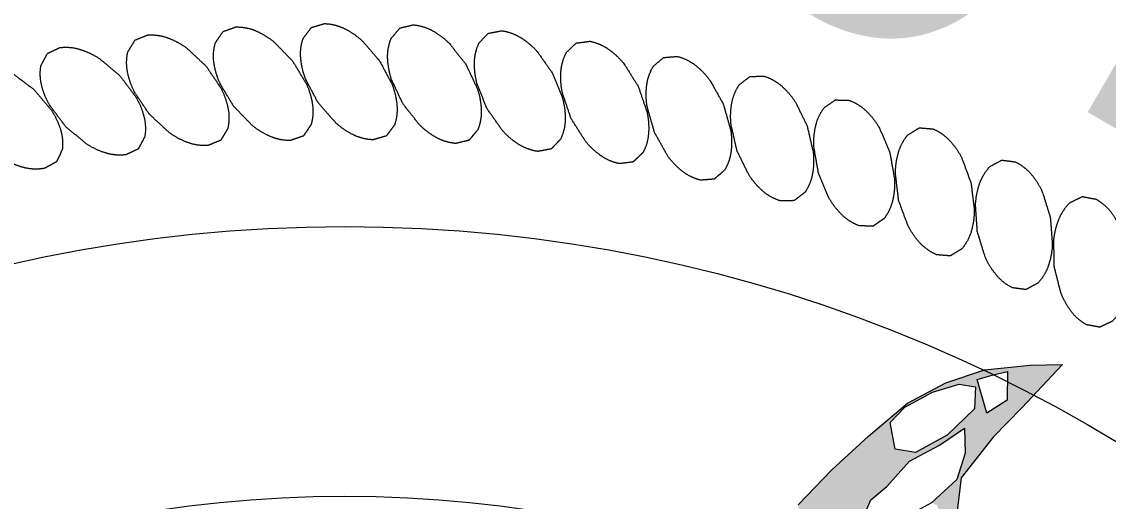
# Model space of a CAD drawing. Header units: feet. Extents: x 715168 to 716636, y 927703 to 928239.
# Drawn here: x 715798.26 to 715804.55, y 927847.48 to 927850.25 of the extents above; entities that cross this region are included whole.
import ezdxf
from ezdxf.enums import TextEntityAlignment as Align

# ---------------------------------------------------------------- set-up
doc = ezdxf.new("R2010")
doc.units = ezdxf.units.FT
doc.header["$MEASUREMENT"] = 0
doc.layers.add('62', color=7, linetype='Continuous', lineweight=0)
doc.styles.add('Style-LOW_RES_FILLED', font='LOW_RES_FILLED.shx')

msp = doc.modelspace()

# ---------------------------------------------------------------- linework, layer by layer
at = {"layer": '62', "color": 7, "linetype": 'Continuous', "lineweight": 0, "flags": 128}
msp.add_lwpolyline([(715802.7547, 927847.4542), (715802.9504, 927847.6572), (715803.1628, 927847.8522), (715803.389, 927848.0436), (715803.6118, 927848.1606), (715803.8345, 927848.2364), (715804.0993, 927848.2639), (715804.2863, 927848.2685), (715804.0519, 927848.016), (715803.885, 927847.8458), (715803.6996, 927847.6106), (715803.6593, 927847.2775)], dxfattribs=at)
for points in [[(715803.7934, 927848.1806), (715803.8845, 927848.2085), (715803.9693, 927848.228), (715803.9674, 927848.062), (715803.8486, 927847.9857)], [(715803.2894, 927847.9308), (715803.3735, 927848.0215), (715803.5335, 927848.1065), (715803.6889, 927848.1532), (715803.7822, 927848.1389), (715803.7775, 927848.0103), (715803.6184, 927847.8579), (715803.4353, 927847.7584), (715803.3166, 927847.778)], [(715803.1103, 927847.332), (715803.1775, 927847.4836), (715803.2685, 927847.5602), (715803.4015, 927847.7084), (715803.5743, 927847.8004), (715803.7196, 927847.8982), (715803.7228, 927847.7533), (715803.6746, 927847.6022), (715803.5276, 927847.4673), (715803.3793, 927847.3853), (715803.282, 927847.2146), (715803.1758, 927847.0918)]]:
    msp.add_lwpolyline(points, close=True, dxfattribs=at)
at = {"layer": '62', "color": 7, "linetype": 'Continuous', "lineweight": 0}
for major_axis in [(8.6411, 0), (7.0795, 0)]:
    msp.add_ellipse((715800.1279, 927840.4269), major_axis=major_axis, ratio=0.999837, dxfattribs=at)
for points, weights, knots in [([(715799.8884, 927849.5916), (715799.9106, 927849.6241), (715799.9329, 927849.6566), (715799.9493, 927849.7143), (715799.9409, 927849.7733), (715799.9319, 927849.8358), (715799.9058, 927849.8933), (715799.8658, 927849.9594), (715799.8258, 927850.0255), (715799.7721, 927850.0809), (715799.7184, 927850.1362), (715799.6697, 927850.1763), (715799.6116, 927850.201), (715799.5566, 927850.2242), (715799.497, 927850.2229), (715799.4598, 927850.2095), (715799.4228, 927850.1963), (715799.4005, 927850.1638), (715799.3783, 927850.1313), (715799.3617, 927850.0742), (715799.3702, 927850.0151), (715799.3791, 927849.9527), (715799.4052, 927849.8952), (715799.4449, 927849.8288), (715799.4848, 927849.7628), (715799.5387, 927849.7074), (715799.5926, 927849.652), (715799.6413, 927849.6121), (715799.6995, 927849.5875), (715799.7544, 927849.5642), (715799.814, 927849.5656), (715799.8513, 927849.5785), (715799.8884, 927849.5916)], [1, 1, 1, 0.977628081742, 1, 0.989922467594, 1, 1, 1, 1, 1, 0.989922467594, 1, 0.977628081742, 1, 1, 1, 1, 1, 0.977628081742, 1, 0.989922467594, 1, 1, 1, 1, 1, 0.989922467594, 1, 0.977628081742, 1, 1, 1], [0, 0, 0, 0.076923, 0.076923, 0.153846, 0.153846, 0.230769, 0.230769, 0.269231, 0.269231, 0.307692, 0.307692, 0.384615, 0.384615, 0.461538, 0.461538, 0.5, 0.5, 0.538462, 0.538462, 0.615385, 0.615385, 0.692308, 0.692308, 0.730769, 0.730769, 0.769231, 0.769231, 0.846154, 0.846154, 0.923077, 0.923077, 1, 1, 1]), ([(715800.3686, 927849.5916), (715800.3923, 927849.6229), (715800.416, 927849.6542), (715800.4357, 927849.7109), (715800.4303, 927849.7703), (715800.4247, 927849.8332), (715800.4016, 927849.8919), (715800.3651, 927849.9599), (715800.3288, 927850.0284), (715800.2781, 927850.0865), (715800.2274, 927850.1445), (715800.1806, 927850.187), (715800.1239, 927850.2146), (715800.0703, 927850.2407), (715800.0106, 927850.2425), (715799.9728, 927850.231), (715799.9349, 927850.2199), (715799.911, 927850.1885), (715799.8871, 927850.157), (715799.8677, 927850.1011), (715799.8731, 927850.0417), (715799.8788, 927849.9788), (715799.9018, 927849.92), (715799.9379, 927849.8517), (715799.9741, 927849.7836), (715800.0251, 927849.7256), (715800.0761, 927849.6675), (715800.1228, 927849.625), (715800.1795, 927849.5974), (715800.2332, 927849.5713), (715800.2928, 927849.5695), (715800.3308, 927849.5804), (715800.3686, 927849.5916)], [1, 1, 1, 0.977628081742, 1, 0.989922467594, 1, 1, 1, 1, 1, 0.989922467594, 1, 0.977628081742, 1, 1, 1, 1, 1, 0.977628081742, 1, 0.989922467594, 1, 1, 1, 1, 1, 0.989922467594, 1, 0.977628081742, 1, 1, 1], [0, 0, 0, 0.076923, 0.076923, 0.153846, 0.153846, 0.230769, 0.230769, 0.269231, 0.269231, 0.307692, 0.307692, 0.384615, 0.384615, 0.461538, 0.461538, 0.5, 0.5, 0.538462, 0.538462, 0.615385, 0.615385, 0.692308, 0.692308, 0.730769, 0.730769, 0.769231, 0.769231, 0.846154, 0.846154, 0.923077, 0.923077, 1, 1, 1]), ([(715800.8478, 927849.5663), (715800.8732, 927849.5964), (715800.8986, 927849.6265), (715800.9212, 927849.6821), (715800.919, 927849.7417), (715800.9166, 927849.8047), (715800.8967, 927849.8646), (715800.8638, 927849.9346), (715800.8311, 927850.0048), (715800.7834, 927850.0653), (715800.7358, 927850.1258), (715800.6915, 927850.1708), (715800.6362, 927850.2014), (715800.584, 927850.2303), (715800.5246, 927850.2351), (715800.4862, 927850.2259), (715800.4477, 927850.2167), (715800.4222, 927850.1866), (715800.3968, 927850.1564), (715800.3745, 927850.1014), (715800.3767, 927850.0418), (715800.3791, 927849.9787), (715800.3991, 927849.9189), (715800.4316, 927849.8487), (715800.4644, 927849.7787), (715800.5122, 927849.7182), (715800.5601, 927849.6576), (715800.6043, 927849.6127), (715800.6595, 927849.5821), (715800.7117, 927849.5532), (715800.7712, 927849.5483), (715800.8095, 927849.5574), (715800.8478, 927849.5663)], [1, 1, 1, 0.977628081742, 1, 0.989922467594, 1, 1, 1, 1, 1, 0.989922467594, 1, 0.977628081742, 1, 1, 1, 1, 1, 0.977628081742, 1, 0.989922467594, 1, 1, 1, 1, 1, 0.989922467594, 1, 0.977628081742, 1, 1, 1], [0, 0, 0, 0.076923, 0.076923, 0.153846, 0.153846, 0.230769, 0.230769, 0.269231, 0.269231, 0.307692, 0.307692, 0.384615, 0.384615, 0.461538, 0.461538, 0.5, 0.5, 0.538462, 0.538462, 0.615385, 0.615385, 0.692308, 0.692308, 0.730769, 0.730769, 0.769231, 0.769231, 0.846154, 0.846154, 0.923077, 0.923077, 1, 1, 1]), ([(715799.4091, 927849.5663), (715799.4091, 927849.5663), (715799.4295, 927849.6), (715799.4499, 927849.6337), (715799.4634, 927849.6922), (715799.4519, 927849.7507), (715799.4397, 927849.8127), (715799.4106, 927849.8687), (715799.3674, 927849.9326), (715799.3241, 927849.9967), (715799.2674, 927850.0493), (715799.2108, 927850.1018), (715799.16, 927850.139), (715799.1007, 927850.1606), (715799.0446, 927850.1809), (715798.9851, 927850.1764), (715798.9487, 927850.1613), (715798.9123, 927850.1464), (715798.8918, 927850.1126), (715798.8714, 927850.0788), (715798.8578, 927850.0209), (715798.8693, 927849.9624), (715798.8815, 927849.9004), (715798.9106, 927849.8444), (715798.9538, 927849.7801), (715798.9971, 927849.7162), (715799.0538, 927849.6638), (715799.1105, 927849.6113), (715799.1612, 927849.5741), (715799.2205, 927849.5525), (715799.2766, 927849.5322), (715799.3361, 927849.5367), (715799.3726, 927849.5515), (715799.4091, 927849.5663)], [1, 1, 1, 1, 0.977628081742, 1, 0.989922467594, 1, 1, 1, 1, 1, 0.989922467594, 1, 0.977628081742, 1, 1, 1, 1, 1, 0.977628081742, 1, 0.989922467594, 1, 1, 1, 1, 1, 0.989922467594, 1, 0.977628081742, 1, 1, 1], [0, 0, 0, 0, 0.076923, 0.076923, 0.153846, 0.153846, 0.230769, 0.230769, 0.269231, 0.269231, 0.307692, 0.307692, 0.384615, 0.384615, 0.461538, 0.461538, 0.5, 0.5, 0.538462, 0.538462, 0.615385, 0.615385, 0.692308, 0.692308, 0.730769, 0.730769, 0.769231, 0.769231, 0.846154, 0.846154, 0.923077, 0.923077, 1, 1, 1]), ([(715801.3251, 927849.5164), (715801.3521, 927849.5451), (715801.3792, 927849.5738), (715801.4046, 927849.6279), (715801.4055, 927849.6875), (715801.4064, 927849.7506), (715801.3896, 927849.8115), (715801.3606, 927849.883), (715801.3318, 927849.9548), (715801.2874, 927850.0179), (715801.2431, 927850.081), (715801.2007, 927850.128), (715801.1472, 927850.1614), (715801.0966, 927850.193), (715801.0374, 927850.2009), (715800.9986, 927850.1936), (715800.9599, 927850.1863), (715800.9328, 927850.1577), (715800.9057, 927850.1291), (715800.8806, 927850.0753), (715800.8797, 927850.0156), (715800.8787, 927849.9525), (715800.8955, 927849.8917), (715800.9242, 927849.8198), (715800.9532, 927849.7482), (715800.9977, 927849.6851), (715801.0423, 927849.622), (715801.0844, 927849.5752), (715801.138, 927849.5417), (715801.1886, 927849.5102), (715801.2477, 927849.5022), (715801.2865, 927849.5094), (715801.3251, 927849.5164)], [1, 1, 1, 0.977628081742, 1, 0.989922467594, 1, 1, 1, 1, 1, 0.989922467594, 1, 0.977628081742, 1, 1, 1, 1, 1, 0.977628081742, 1, 0.989922467594, 1, 1, 1, 1, 1, 0.989922467594, 1, 0.977628081742, 1, 1, 1], [0, 0, 0, 0.076923, 0.076923, 0.153846, 0.153846, 0.230769, 0.230769, 0.269231, 0.269231, 0.307692, 0.307692, 0.384615, 0.384615, 0.461538, 0.461538, 0.5, 0.5, 0.538462, 0.538462, 0.615385, 0.615385, 0.692308, 0.692308, 0.730769, 0.730769, 0.769231, 0.769231, 0.846154, 0.846154, 0.923077, 0.923077, 1, 1, 1]), ([(715798.9314, 927849.5164), (715798.9501, 927849.5512), (715798.9688, 927849.5859), (715798.9793, 927849.6447), (715798.9648, 927849.7026), (715798.9493, 927849.7638), (715798.9173, 927849.8182), (715798.8708, 927849.8797), (715798.8243, 927849.9415), (715798.7649, 927849.991), (715798.7056, 927850.0405), (715798.6529, 927850.075), (715798.5926, 927850.0935), (715798.5355, 927850.1109), (715798.4763, 927850.1033), (715798.4408, 927850.0861), (715798.4051, 927850.0693), (715798.3865, 927850.0345), (715798.368, 927849.9997), (715798.3573, 927849.9413), (715798.3719, 927849.8834), (715798.3873, 927849.8222), (715798.4193, 927849.7678), (715798.4658, 927849.7058), (715798.5125, 927849.6441), (715798.5718, 927849.5948), (715798.6312, 927849.5454), (715798.6837, 927849.511), (715798.7441, 927849.4925), (715798.8012, 927849.4751), (715798.8603, 927849.4827), (715798.896, 927849.4995), (715798.9314, 927849.5164)], [1, 1, 1, 0.977628081742, 1, 0.989922467594, 1, 1, 1, 1, 1, 0.989922467594, 1, 0.977628081742, 1, 1, 1, 1, 1, 0.977628081742, 1, 0.989922467594, 1, 1, 1, 1, 1, 0.989922467594, 1, 0.977628081742, 1, 1, 1], [0, 0, 0, 0.076923, 0.076923, 0.153846, 0.153846, 0.230769, 0.230769, 0.269231, 0.269231, 0.307692, 0.307692, 0.384615, 0.384615, 0.461538, 0.461538, 0.5, 0.5, 0.538462, 0.538462, 0.615385, 0.615385, 0.692308, 0.692308, 0.730769, 0.730769, 0.769231, 0.769231, 0.846154, 0.846154, 0.923077, 0.923077, 1, 1, 1]), ([(715801.7994, 927849.441), (715801.8279, 927849.4683), (715801.8565, 927849.4955), (715801.8845, 927849.5485), (715801.8885, 927849.608), (715801.8927, 927849.6709), (715801.8791, 927849.7326), (715801.8538, 927849.8056), (715801.8286, 927849.8787), (715801.7876, 927849.944), (715801.7466, 927850.0093), (715801.7071, 927850.0585), (715801.6553, 927850.0947), (715801.6064, 927850.1289), (715801.5478, 927850.14), (715801.5087, 927850.1347), (715801.4696, 927850.1297), (715801.441, 927850.1024), (715801.4125, 927850.075), (715801.3846, 927850.0227), (715801.3806, 927849.9631), (715801.3763, 927849.9002), (715801.3899, 927849.8385), (715801.4147, 927849.7654), (715801.4399, 927849.6925), (715801.4812, 927849.6271), (715801.5225, 927849.5617), (715801.562, 927849.5126), (715801.6137, 927849.4764), (715801.6626, 927849.4422), (715801.7212, 927849.4312), (715801.7604, 927849.436), (715801.7994, 927849.441)], [1, 1, 1, 0.977628081742, 1, 0.989922467594, 1, 1, 1, 1, 1, 0.989922467594, 1, 0.977628081742, 1, 1, 1, 1, 1, 0.977628081742, 1, 0.989922467594, 1, 1, 1, 1, 1, 0.989922467594, 1, 0.977628081742, 1, 1, 1], [0, 0, 0, 0.076923, 0.076923, 0.153846, 0.153846, 0.230769, 0.230769, 0.269231, 0.269231, 0.307692, 0.307692, 0.384615, 0.384615, 0.461538, 0.461538, 0.5, 0.5, 0.538462, 0.538462, 0.615385, 0.615385, 0.692308, 0.692308, 0.730769, 0.730769, 0.769231, 0.769231, 0.846154, 0.846154, 0.923077, 0.923077, 1, 1, 1]), ([(715802.2686, 927849.3414), (715802.2686, 927849.3414), (715802.2986, 927849.367), (715802.3287, 927849.3926), (715802.3595, 927849.444), (715802.3667, 927849.5033), (715802.3742, 927849.5659), (715802.3638, 927849.6282), (715802.3424, 927849.7025), (715802.3213, 927849.7769), (715802.2835, 927849.8442), (715802.2458, 927849.9114), (715802.2091, 927849.9627), (715802.1593, 927850.0015), (715802.1123, 927850.0382), (715802.0543, 927850.0524), (715802.0148, 927850.0491), (715801.9755, 927850.046), (715801.9457, 927850.0204), (715801.9159, 927849.9947), (715801.8851, 927849.9437), (715801.878, 927849.8845), (715801.8705, 927849.8219), (715801.8808, 927849.7596), (715801.9021, 927849.6853), (715801.9236, 927849.611), (715801.9612, 927849.5437), (715801.9989, 927849.4763), (715802.0356, 927849.4251), (715802.0854, 927849.3862), (715802.1324, 927849.3495), (715802.1904, 927849.3354), (715802.2295, 927849.3383), (715802.2686, 927849.3414)], [1, 1, 1, 1, 0.977628081742, 1, 0.989922467594, 1, 1, 1, 1, 1, 0.989922467594, 1, 0.977628081742, 1, 1, 1, 1, 1, 0.977628081742, 1, 0.989922467594, 1, 1, 1, 1, 1, 0.989922467594, 1, 0.977628081742, 1, 1, 1], [0, 0, 0, 0, 0.076923, 0.076923, 0.153846, 0.153846, 0.230769, 0.230769, 0.269231, 0.269231, 0.307692, 0.307692, 0.384615, 0.384615, 0.461538, 0.461538, 0.5, 0.5, 0.538462, 0.538462, 0.615385, 0.615385, 0.692308, 0.692308, 0.730769, 0.730769, 0.769231, 0.769231, 0.846154, 0.846154, 0.923077, 0.923077, 1, 1, 1]), ([(715798.4575, 927849.4415), (715798.4743, 927849.477), (715798.4912, 927849.5125), (715798.4984, 927849.572), (715798.4808, 927849.629), (715798.4622, 927849.6893), (715798.4274, 927849.742), (715798.3776, 927849.8009), (715798.3278, 927849.8603), (715798.2662, 927849.9065), (715798.2047, 927849.9527), (715798.1499, 927849.9846), (715798.0887, 927849.9999), (715798.0308, 927850.0143), (715797.9721, 927850.0036), (715797.9375, 927849.9845), (715797.9028, 927849.9656), (715797.8859, 927849.93), (715797.869, 927849.8943), (715797.8617, 927849.8356), (715797.8793, 927849.7786), (715797.8979, 927849.7183), (715797.9327, 927849.6656), (715797.9823, 927849.6062), (715798.0319, 927849.5471), (715798.0937, 927849.5009), (715798.1555, 927849.4546), (715798.2102, 927849.4229), (715798.2715, 927849.4077), (715798.3294, 927849.3933), (715798.3881, 927849.404), (715798.4229, 927849.4227), (715798.4575, 927849.4415)], [1, 1, 1, 0.977628081742, 1, 0.989922467594, 1, 1, 1, 1, 1, 0.989922467594, 1, 0.977628081742, 1, 1, 1, 1, 1, 0.977628081742, 1, 0.989922467594, 1, 1, 1, 1, 1, 0.989922467594, 1, 0.977628081742, 1, 1, 1], [0, 0, 0, 0.076923, 0.076923, 0.153846, 0.153846, 0.230769, 0.230769, 0.269231, 0.269231, 0.307692, 0.307692, 0.384615, 0.384615, 0.461538, 0.461538, 0.5, 0.5, 0.538462, 0.538462, 0.615385, 0.615385, 0.692308, 0.692308, 0.730769, 0.730769, 0.769231, 0.769231, 0.846154, 0.846154, 0.923077, 0.923077, 1, 1, 1]), ([(715802.7327, 927849.2169), (715802.7639, 927849.2411), (715802.7951, 927849.2653), (715802.8285, 927849.3149), (715802.8387, 927849.3737), (715802.8495, 927849.4359), (715802.8424, 927849.4986), (715802.8248, 927849.5737), (715802.8076, 927849.6491), (715802.7736, 927849.7185), (715802.7397, 927849.7879), (715802.7054, 927849.8407), (715802.6577, 927849.8821), (715802.6126, 927849.9212), (715802.5555, 927849.9384), (715802.5161, 927849.937), (715802.4765, 927849.9359), (715802.4453, 927849.9121), (715802.4141, 927849.8882), (715802.3809, 927849.8388), (715802.3707, 927849.78), (715802.3599, 927849.7178), (715802.3669, 927849.6551), (715802.3842, 927849.5797), (715802.4015, 927849.5043), (715802.4357, 927849.4352), (715802.4699, 927849.366), (715802.504, 927849.3129), (715802.5517, 927849.2715), (715802.5967, 927849.2324), (715802.6539, 927849.2153), (715802.6933, 927849.2162), (715802.7327, 927849.2169)], [1, 1, 1, 0.977628081742, 1, 0.989922467594, 1, 1, 1, 1, 1, 0.989922467594, 1, 0.977628081742, 1, 1, 1, 1, 1, 0.977628081742, 1, 0.989922467594, 1, 1, 1, 1, 1, 0.989922467594, 1, 0.977628081742, 1, 1, 1], [0, 0, 0, 0.076923, 0.076923, 0.153846, 0.153846, 0.230769, 0.230769, 0.269231, 0.269231, 0.307692, 0.307692, 0.384615, 0.384615, 0.461538, 0.461538, 0.5, 0.5, 0.538462, 0.538462, 0.615385, 0.615385, 0.692308, 0.692308, 0.730769, 0.730769, 0.769231, 0.769231, 0.846154, 0.846154, 0.923077, 0.923077, 1, 1, 1]), ([(715803.1891, 927849.0687), (715803.1891, 927849.0687), (715803.2216, 927849.0912), (715803.2541, 927849.1137), (715803.29, 927849.1614), (715803.3033, 927849.2196), (715803.3173, 927849.2811), (715803.3135, 927849.3441), (715803.3, 927849.4201), (715803.2865, 927849.4962), (715803.2563, 927849.5673), (715803.2262, 927849.6383), (715803.1946, 927849.693), (715803.1492, 927849.7368), (715803.1062, 927849.7782), (715803.05, 927849.7983), (715803.0105, 927849.7992), (715802.9711, 927849.8002), (715802.9386, 927849.7778), (715802.9062, 927849.7553), (715802.8704, 927849.708), (715802.8572, 927849.6498), (715802.8431, 927849.5883), (715802.8469, 927849.5253), (715802.8602, 927849.4491), (715802.8738, 927849.373), (715802.9041, 927849.3021), (715802.9345, 927849.2311), (715802.9659, 927849.1764), (715803.0113, 927849.1326), (715803.0543, 927849.0912), (715803.1104, 927849.0711), (715803.1499, 927849.0697), (715803.1891, 927849.0687)], [1, 1, 1, 1, 0.977628081742, 1, 0.989922467594, 1, 1, 1, 1, 1, 0.989922467594, 1, 0.977628081742, 1, 1, 1, 1, 1, 0.977628081742, 1, 0.989922467594, 1, 1, 1, 1, 1, 0.989922467594, 1, 0.977628081742, 1, 1, 1], [0, 0, 0, 0, 0.076923, 0.076923, 0.153846, 0.153846, 0.230769, 0.230769, 0.269231, 0.269231, 0.307692, 0.307692, 0.384615, 0.384615, 0.461538, 0.461538, 0.5, 0.5, 0.538462, 0.538462, 0.615385, 0.615385, 0.692308, 0.692308, 0.730769, 0.730769, 0.769231, 0.769231, 0.846154, 0.846154, 0.923077, 0.923077, 1, 1, 1]), ([(715803.637, 927848.8967), (715803.637, 927848.8967), (715803.6705, 927848.9173), (715803.7041, 927848.9379), (715803.7429, 927848.984), (715803.7592, 927849.0414), (715803.7764, 927849.1021), (715803.7759, 927849.1652), (715803.7665, 927849.2418), (715803.7572, 927849.3186), (715803.7305, 927849.3911), (715803.7038, 927849.4635), (715803.6754, 927849.5198), (715803.6323, 927849.5659), (715803.5916, 927849.6095), (715803.5366, 927849.6325), (715803.4972, 927849.6357), (715803.4577, 927849.6388), (715803.4241, 927849.618), (715803.3905, 927849.5971), (715803.3525, 927849.5517), (715803.3362, 927849.4944), (715803.319, 927849.4336), (715803.3194, 927849.3705), (715803.3287, 927849.2936), (715803.3381, 927849.2169), (715803.3648, 927849.1447), (715803.3915, 927849.0724), (715803.42, 927849.0159), (715803.4631, 927848.9698), (715803.5038, 927848.9262), (715803.5588, 927848.9032), (715803.5979, 927848.8999), (715803.637, 927848.8967)], [1, 1, 1, 1, 0.977628081742, 1, 0.989922467594, 1, 1, 1, 1, 1, 0.989922467594, 1, 0.977628081742, 1, 1, 1, 1, 1, 0.977628081742, 1, 0.989922467594, 1, 1, 1, 1, 1, 0.989922467594, 1, 0.977628081742, 1, 1, 1], [0, 0, 0, 0, 0.076923, 0.076923, 0.153846, 0.153846, 0.230769, 0.230769, 0.269231, 0.269231, 0.307692, 0.307692, 0.384615, 0.384615, 0.461538, 0.461538, 0.5, 0.5, 0.538462, 0.538462, 0.615385, 0.615385, 0.692308, 0.692308, 0.730769, 0.730769, 0.769231, 0.769231, 0.846154, 0.846154, 0.923077, 0.923077, 1, 1, 1]), ([(715804.0756, 927848.7015), (715804.1102, 927848.7205), (715804.1448, 927848.7394), (715804.1859, 927848.7831), (715804.2051, 927848.8395), (715804.2255, 927848.8993), (715804.2283, 927848.9623), (715804.2225, 927849.0394), (715804.2172, 927849.1166), (715804.1945, 927849.1903), (715804.1718, 927849.2639), (715804.1465, 927849.3217), (715804.1059, 927849.37), (715804.0675, 927849.4157), (715804.0138, 927849.4416), (715803.9745, 927849.4466), (715803.9354, 927849.4516), (715803.9008, 927849.4328), (715803.8662, 927849.4139), (715803.8257, 927849.3705), (715803.8064, 927849.314), (715803.7861, 927849.2543), (715803.7832, 927849.1913), (715803.7884, 927849.1141), (715803.7938, 927849.0371), (715803.8166, 927848.9634), (715803.8395, 927848.8897), (715803.8651, 927848.8319), (715803.9057, 927848.7836), (715803.944, 927848.7379), (715803.9978, 927848.712), (715804.0366, 927848.7067), (715804.0756, 927848.7015)], [1, 1, 1, 0.977628081742, 1, 0.989922467594, 1, 1, 1, 1, 1, 0.989922467594, 1, 0.977628081742, 1, 1, 1, 1, 1, 0.977628081742, 1, 0.989922467594, 1, 1, 1, 1, 1, 0.989922467594, 1, 0.977628081742, 1, 1, 1], [0, 0, 0, 0.076923, 0.076923, 0.153846, 0.153846, 0.230769, 0.230769, 0.269231, 0.269231, 0.307692, 0.307692, 0.384615, 0.384615, 0.461538, 0.461538, 0.5, 0.5, 0.538462, 0.538462, 0.615385, 0.615385, 0.692308, 0.692308, 0.730769, 0.730769, 0.769231, 0.769231, 0.846154, 0.846154, 0.923077, 0.923077, 1, 1, 1]), ([(715804.5033, 927848.4837), (715804.5033, 927848.4837), (715804.5389, 927848.5008), (715804.5745, 927848.5178), (715804.6177, 927848.5593), (715804.6399, 927848.6147), (715804.6634, 927848.6732), (715804.6695, 927848.7361), (715804.668, 927848.8133), (715804.6666, 927848.8905), (715804.6478, 927848.9654), (715804.6291, 927849.0403), (715804.6066, 927849.0992), (715804.5686, 927849.1496), (715804.5326, 927849.1972), (715804.4803, 927849.2259), (715804.4415, 927849.233), (715804.4025, 927849.2403), (715804.3671, 927849.2232), (715804.3318, 927849.2061), (715804.2888, 927849.1647), (715804.2666, 927849.1094), (715804.2431, 927849.0508), (715804.237, 927848.988), (715804.2382, 927848.9108), (715804.2396, 927848.8335), (715804.2585, 927848.7587), (715804.2775, 927848.6839), (715804.2999, 927848.6248), (715804.3379, 927848.5744), (715804.3738, 927848.5268), (715804.4262, 927848.4982), (715804.4648, 927848.4907), (715804.5033, 927848.4837)], [1, 1, 1, 1, 0.977628081742, 1, 0.989922467594, 1, 1, 1, 1, 1, 0.989922467594, 1, 0.977628081742, 1, 1, 1, 1, 1, 0.977628081742, 1, 0.989922467594, 1, 1, 1, 1, 1, 0.989922467594, 1, 0.977628081742, 1, 1, 1], [0, 0, 0, 0, 0.076923, 0.076923, 0.153846, 0.153846, 0.230769, 0.230769, 0.269231, 0.269231, 0.307692, 0.307692, 0.384615, 0.384615, 0.461538, 0.461538, 0.5, 0.5, 0.538462, 0.538462, 0.615385, 0.615385, 0.692308, 0.692308, 0.730769, 0.730769, 0.769231, 0.769231, 0.846154, 0.846154, 0.923077, 0.923077, 1, 1, 1])]:
    msp.add_rational_spline(points, weights, degree=2, knots=knots, dxfattribs=at)
for points in [[(715804.0993, 927848.2639), (715803.9693, 927848.228), (715803.8345, 927848.2364), (715803.7934, 927848.1806)], [(715803.9693, 927848.228), (715804.0519, 927848.016), (715804.0993, 927848.2639), (715804.1893, 927848.1639)], [(715803.7375, 927848.2036), (715803.7822, 927848.1389), (715803.6817, 927848.1843), (715803.6889, 927848.1532)], [(715803.8345, 927848.2364), (715803.7934, 927848.1806), (715803.7375, 927848.2036), (715803.7822, 927848.1389)], [(715803.6817, 927848.1843), (715803.6889, 927848.1532), (715803.6118, 927848.1606), (715803.5335, 927848.1065)], [(715803.7822, 927848.1389), (715803.7934, 927848.1806), (715803.7775, 927848.0103), (715803.8486, 927847.9857)], [(715803.4947, 927848.0991), (715803.4996, 927848.0885), (715803.389, 927848.0436), (715803.3735, 927848.0215)], [(715803.389, 927848.0436), (715803.3735, 927848.0215), (715803.2815, 927847.9525), (715803.2894, 927847.9308)], [(715803.2279, 927847.907), (715803.2685, 927847.5602), (715803.2827, 927847.9533), (715803.3166, 927847.778)], [(715802.9504, 927847.6572), (715803.1103, 927847.332), (715803.1628, 927847.8522), (715803.1775, 927847.4836)], [(715803.7228, 927847.7533), (715803.885, 927847.8458), (715803.6746, 927847.6022), (715803.6996, 927847.6106)], [(715803.595, 927847.3787), (715803.678, 927847.4327), (715803.5589, 927847.4532), (715803.6996, 927847.6106)]]:
    msp.add_solid(points, dxfattribs=at)
at = {"layer": '62', "color": 7, "linetype": 'Continuous', "lineweight": 0, "extrusion": (0, 0, -1)}
for points in [[(-715804.0993, 927848.2639), (-715804.1893, 927848.1639), (-715804.2863, 927848.2685)], [(-715803.9674, 927848.062), (-715803.885, 927847.8458), (-715803.9693, 927848.228), (-715804.0519, 927848.016)], [(-715803.6118, 927848.1606), (-715803.5335, 927848.1065), (-715803.4947, 927848.0991), (-715803.4996, 927848.0885)], [(-715803.8486, 927847.9857), (-715803.7228, 927847.7533), (-715803.9674, 927848.062), (-715803.885, 927847.8458)], [(-715803.6184, 927847.8579), (-715803.5743, 927847.8004), (-715803.7775, 927848.0103), (-715803.7196, 927847.8982)], [(-715803.7775, 927848.0103), (-715803.7196, 927847.8982), (-715803.8486, 927847.9857), (-715803.7228, 927847.7533)], [(-715803.1628, 927847.8522), (-715803.1775, 927847.4836), (-715803.2279, 927847.907), (-715803.2685, 927847.5602)], [(-715803.4353, 927847.7584), (-715803.4015, 927847.7084), (-715803.6184, 927847.8579), (-715803.5743, 927847.8004)], [(-715803.3166, 927847.778), (-715803.2685, 927847.5602), (-715803.4353, 927847.7584), (-715803.4015, 927847.7084)], [(-715802.7547, 927847.4542), (-715802.82, 927847.0056), (-715802.9504, 927847.6572), (-715803.1103, 927847.332)], [(-715803.6746, 927847.6022), (-715803.6996, 927847.6106), (-715803.5276, 927847.4673), (-715803.5589, 927847.4532)]]:
    msp.add_solid(points, dxfattribs=at)

# ---------------------------------------------------------------- texts
at = {"layer": '62', "color": 7, "linetype": 'Continuous', "lineweight": 0, "style": 'Style-LOW_RES_FILLED', "width": 0.816303}
for s, rotation, p in [('O', 340.20866, (715803.0194, 927850.2407)), ('T', 329.79441, (715804.5413, 927849.6667))]:
    msp.add_text(s, height=2.4584, rotation=rotation, dxfattribs=at).set_placement(p, align=Align.CENTER)

doc.saveas('drawing.dxf')
